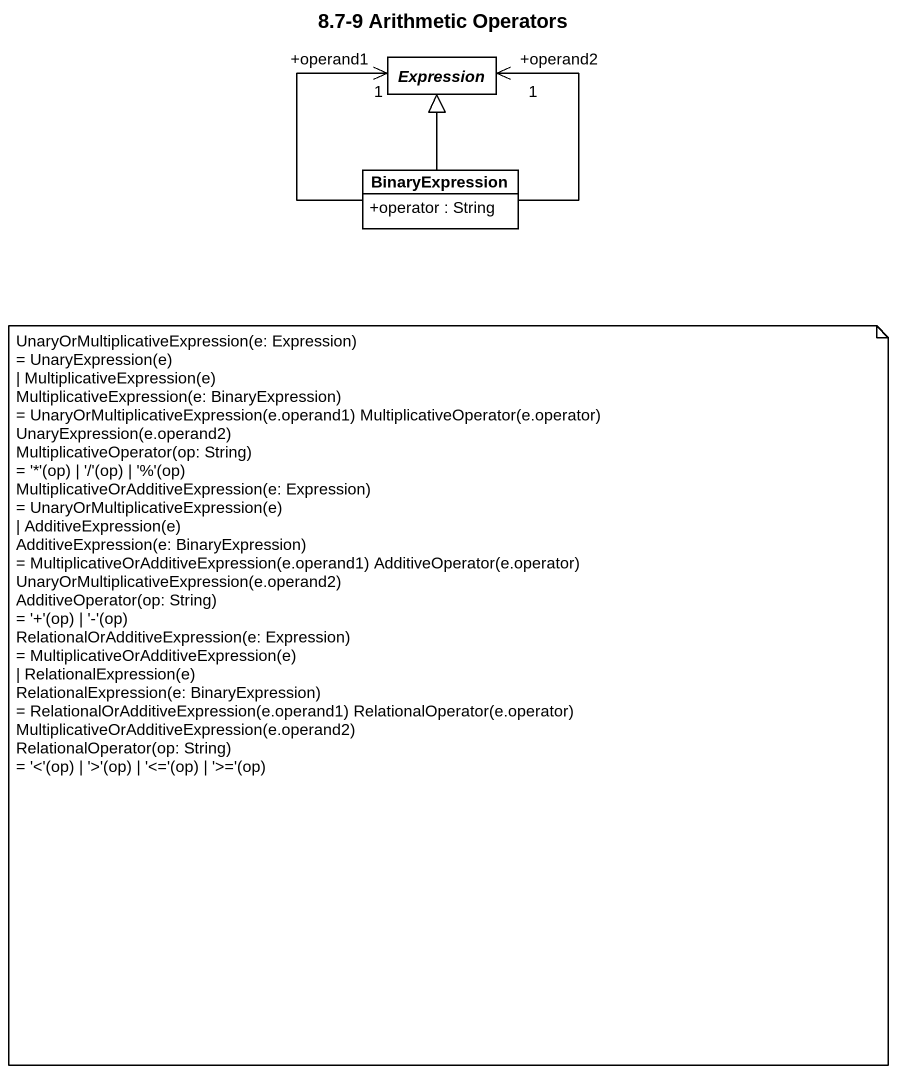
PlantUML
@startuml
title 8.7-9 Arithmetic Operators
hide circle
hide empty members
skinparam classAttributeIconSize 0
abstract class Expression
class BinaryExpression {
  +operator : String
}
Expression "+operand1\n1" <-- BinaryExpression
Expression "+operand2\n1" <-- BinaryExpression
BinaryExpression -up-|> Expression
note as N1
  UnaryOrMultiplicativeExpression(e: Expression)
  ~= UnaryExpression(e)
  ~| MultiplicativeExpression(e)
  MultiplicativeExpression(e: BinaryExpression)
  ~= UnaryOrMultiplicativeExpression(e.operand1) MultiplicativeOperator(e.operator)
  UnaryExpression(e.operand2)
  MultiplicativeOperator(op: String)
  ~= '*'(op) | '/'(op) | '%'(op)
  MultiplicativeOrAdditiveExpression(e: Expression)
  ~= UnaryOrMultiplicativeExpression(e)
  ~| AdditiveExpression(e)
  AdditiveExpression(e: BinaryExpression)
  ~= MultiplicativeOrAdditiveExpression(e.operand1) AdditiveOperator(e.operator)
  UnaryOrMultiplicativeExpression(e.operand2)
  AdditiveOperator(op: String)
  ~= '+'(op) | '-'(op)
  RelationalOrAdditiveExpression(e: Expression)
  ~= MultiplicativeOrAdditiveExpression(e)
  ~| RelationalExpression(e)
  RelationalExpression(e: BinaryExpression)
  ~= RelationalOrAdditiveExpression(e.operand1) RelationalOperator(e.operator)
  MultiplicativeOrAdditiveExpression(e.operand2)
  RelationalOperator(op: String)
  ~= '<'(op) | '>'(op) | '<='(op) | '>='(op)
end note
@enduml
